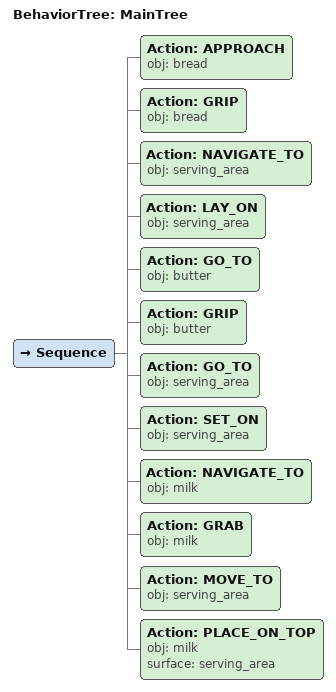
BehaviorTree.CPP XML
<root main_tree_to_execute="MainTree">
  <BehaviorTree ID="MainTree">
    <Sequence>
      <!-- Approach bread -->
      <Action ID="APPROACH" obj="bread" />
      <!-- Grip bread -->
      <Action ID="GRIP" obj="bread" />
      <!-- Navigate to serving_area -->
      <Action ID="NAVIGATE_TO" obj="serving_area" />
      <!-- Lay on serving_area -->
      <Action ID="LAY_ON" obj="serving_area" />
      <!-- Go to butter -->
      <Action ID="GO_TO" obj="butter" />
      <!-- Grip butter -->
      <Action ID="GRIP" obj="butter" />
      <!-- Go to serving_area -->
      <Action ID="GO_TO" obj="serving_area" />
      <!-- Set on serving_area -->
      <Action ID="SET_ON" obj="serving_area" />
      <!-- Navigate to milk -->
      <Action ID="NAVIGATE_TO" obj="milk" />
      <!-- Grab milk -->
      <Action ID="GRAB" obj="milk" />
      <!-- Move to serving_area -->
      <Action ID="MOVE_TO" obj="serving_area" />
      <!-- Place milk on serving_area -->
      <Action ID="PLACE_ON_TOP" obj="milk" surface="serving_area" />
    </Sequence>
  </BehaviorTree>
</root>
